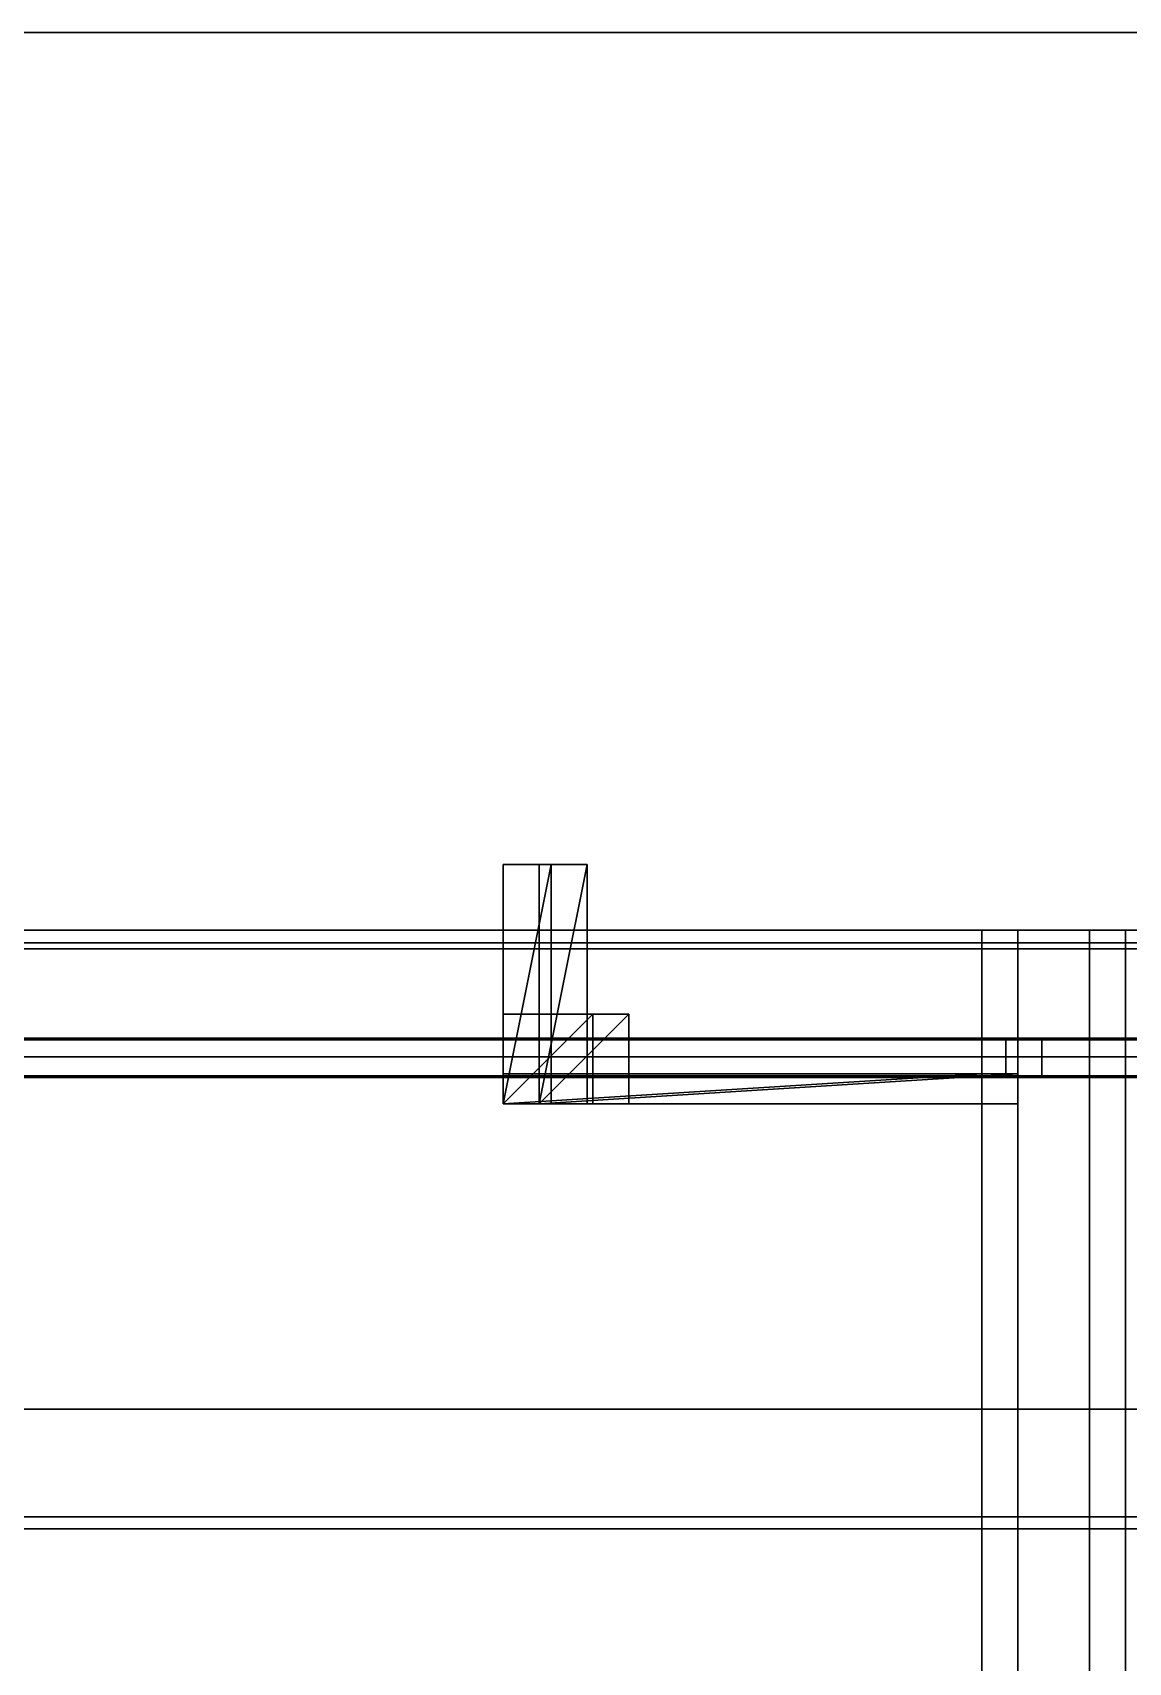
# Model space of a CAD drawing. Extents: x 0 to 5228, y -2725 to 0.
# Drawn here: x 2861.8 to 3045, y -272.3 to 0 of the extents above; entities that cross this region are included whole.
import ezdxf

# ---------------------------------------------------------------- set-up
doc = ezdxf.new("R2010")
doc.units = 0
for name, color, linetype in [('LAYER0', 7, 'CONTINUOUS'), ('LAYER1', 7, 'CONTINUOUS'), ('LAYER195', 45, 'CONTINUOUS'), ('LAYER260', 7, 'CONTINUOUS'), ('LAYER261', 2, 'CONTINUOUS'), ('LAYER262', 7, 'CONTINUOUS'), ('LAYER263', 253, 'CONTINUOUS'), ('LAYER264', 253, 'CONTINUOUS'), ('LAYER265', 253, 'CONTINUOUS'), ('LAYER266', 253, 'CONTINUOUS'), ('LAYER267', 253, 'CONTINUOUS'), ('LAYER268', 253, 'CONTINUOUS'), ('LAYER269', 7, 'CONTINUOUS'), ('LAYER270', 7, 'CONTINUOUS'), ('LAYER271', 7, 'CONTINUOUS'), ('LAYER273', 7, 'CONTINUOUS'), ('LAYER306', 7, 'CONTINUOUS'), ('LAYER358', 7, 'CONTINUOUS'), ('LAYER359', 2, 'CONTINUOUS'), ('LAYER360', 7, 'CONTINUOUS'), ('LAYER361', 253, 'CONTINUOUS'), ('LAYER362', 253, 'CONTINUOUS'), ('LAYER363', 253, 'CONTINUOUS'), ('LAYER364', 253, 'CONTINUOUS'), ('LAYER365', 253, 'CONTINUOUS'), ('LAYER366', 253, 'CONTINUOUS'), ('LAYER367', 7, 'CONTINUOUS'), ('LAYER368', 7, 'CONTINUOUS'), ('LAYER369', 7, 'CONTINUOUS'), ('LAYER371', 7, 'CONTINUOUS'), ('LAYER392', 7, 'CONTINUOUS'), ('LAYER393', 7, 'CONTINUOUS'), ('LAYER555', 7, 'CONTINUOUS'), ('LAYER574', 7, 'CONTINUOUS'), ('LAYER587', 7, 'CONTINUOUS'), ('LAYER594', 7, 'CONTINUOUS'), ('LAYER611', 7, 'CONTINUOUS'), ('LAYER612', 7, 'CONTINUOUS'), ('LAYER640', 7, 'CONTINUOUS'), ('LAYER641', 7, 'CONTINUOUS'), ('LAYER752', 7, 'CONTINUOUS')]:
    doc.layers.add(name, color=color, linetype=linetype)

msp = doc.modelspace()

# ---------------------------------------------------------------- linework, layer by layer
at = {"layer": 'LAYER0', "invisible_edges": 1}
for points in [[(5227.5, 0), (0, -2725.14), (0, 0), (5227.5, 0)], [(0, 0, 5), (5227.5, 0), (0, 0), (0, 0, 5)], [(5227.5, 0), (0, 0, 5), (5227.5, 0, 5), (5227.5, 0)], [(5227.5, -2725.14, 5), (0, 0, 5), (0, -2725.14, 5), (5227.5, -2725.14, 5)], [(0, 0, 5), (5227.5, -2725.14, 5), (5227.5, 0, 5), (0, 0, 5)], [(0, -2725.14), (5227.5, 0), (5227.5, -2725.14), (0, -2725.14)]]:
    msp.add_3dface(points, dxfattribs=at)
at = {"layer": 'LAYER1'}
for points, invisible_edges in [([(5077.5, 0, 5), (977.5, -150, 5), (977.5, 0, 5), (5077.5, 0, 5)], 1), ([(977.5, -150, 5), (5077.5, 0, 5), (4927.5, -150, 5), (977.5, -150, 5)], 3), ([(977.5, 0, 2523), (5077.5, 0, 5), (977.5, 0, 5), (977.5, 0, 2523)], 1), ([(5077.5, 0, 5), (977.5, 0, 2523), (5077.5, 0, 2523), (5077.5, 0, 5)], 1), ([(4927.5, -150, 2523), (977.5, -150, 5), (4927.5, -150, 5), (4927.5, -150, 2523)], 1), ([(977.5, -150, 5), (4927.5, -150, 2523), (977.5, -150, 2523), (977.5, -150, 5)], 1)]:
    msp.add_3dface(points, dxfattribs=dict(at, invisible_edges=invisible_edges))
at = {"layer": 'LAYER195', "invisible_edges": 1}
for points in [[(2372.5, -150, 1575), (4391.5, -500, 1575), (4391.5, -150, 1575), (2372.5, -150, 1575)], [(4391.5, -500, 1575), (2372.5, -150, 1575), (2372.5, -500, 1575), (4391.5, -500, 1575)], [(4391.5, -150, 1557), (2372.5, -150, 1575), (4391.5, -150, 1575), (4391.5, -150, 1557)], [(2372.5, -150, 1575), (4391.5, -150, 1557), (2372.5, -150, 1557), (2372.5, -150, 1575)], [(2372.5, -500, 1557), (4391.5, -150, 1557), (4391.5, -500, 1557), (2372.5, -500, 1557)], [(4391.5, -150, 1557), (2372.5, -500, 1557), (2372.5, -150, 1557), (4391.5, -150, 1557)]]:
    msp.add_3dface(points, dxfattribs=at)
at = {"layer": 'LAYER260', "invisible_edges": 1}
for points in [[(3026.5, -150, 1938), (2390.5, -150, 1818), (2390.5, -150, 1938), (3026.5, -150, 1938)], [(2390.5, -150, 1818), (3026.5, -150, 1938), (3026.5, -150, 1818), (2390.5, -150, 1818)], [(3026.5, -168, 1818), (2390.5, -150, 1818), (3026.5, -150, 1818), (3026.5, -168, 1818)], [(2390.5, -150, 1818), (3026.5, -168, 1818), (2390.5, -168, 1818), (2390.5, -150, 1818)], [(2390.5, -168, 1938), (3026.5, -150, 1938), (2390.5, -150, 1938), (2390.5, -168, 1938)], [(3026.5, -150, 1938), (2390.5, -168, 1938), (3026.5, -168, 1938), (3026.5, -150, 1938)], [(3026.5, -150, 1938), (3026.5, -168, 1818), (3026.5, -150, 1818), (3026.5, -150, 1938)], [(3026.5, -168, 1818), (3026.5, -150, 1938), (3026.5, -168, 1938), (3026.5, -168, 1818)], [(3026.5, -168, 1818), (2390.5, -168, 1938), (2390.5, -168, 1818), (3026.5, -168, 1818)], [(2390.5, -168, 1938), (3026.5, -168, 1818), (3026.5, -168, 1938), (2390.5, -168, 1938)]]:
    msp.add_3dface(points, dxfattribs=at)
at = {"layer": 'LAYER261'}
for points in [[(3026.5, -179, 1915), (3026.5, -174, 1915), (2946.5, -179, 1915), (3026.5, -179, 1915)], [(2946.5, -179, 1915), (3026.5, -174, 1915), (2946.5, -174, 1915), (2946.5, -179, 1915)], [(2946.5, -179, 1915), (2946.5, -174, 1915), (2946.5, -179, 1892), (2946.5, -179, 1915)], [(2946.5, -179, 1892), (2946.5, -174, 1915), (2946.5, -174, 1892), (2946.5, -179, 1892)], [(3026.5, -179, 1892), (2946.5, -179, 1892), (3026.5, -174, 1892), (3026.5, -179, 1892)], [(3026.5, -174, 1892), (2946.5, -179, 1892), (2946.5, -174, 1892), (3026.5, -174, 1892)], [(3026.5, -174, 1892), (2946.5, -174, 1892), (3026.5, -174, 1915), (3026.5, -174, 1892)], [(3026.5, -174, 1915), (2946.5, -174, 1892), (2946.5, -174, 1915), (3026.5, -174, 1915)], [(3026.5, -179, 1892), (3026.5, -174, 1892), (3026.5, -179, 1915), (3026.5, -179, 1892)], [(3026.5, -179, 1915), (3026.5, -174, 1892), (3026.5, -174, 1915), (3026.5, -179, 1915)], [(3026.5, -179, 1915), (2946.5, -179, 1915), (3026.5, -179, 1892), (3026.5, -179, 1915)], [(3026.5, -179, 1892), (2946.5, -179, 1915), (2946.5, -179, 1892), (3026.5, -179, 1892)]]:
    msp.add_3dface(points, dxfattribs=at)
at = {"layer": 'LAYER262', "invisible_edges": 1}
for points in [[(2946.5, -174, 1915), (3026.5, -179, 1915), (3026.5, -174, 1915), (2946.5, -174, 1915)], [(3026.5, -179, 1915), (2946.5, -174, 1915), (2946.5, -179, 1915), (3026.5, -179, 1915)], [(2946.5, -179, 1892), (3026.5, -174, 1892), (3026.5, -179, 1892), (2946.5, -179, 1892)], [(3026.5, -174, 1892), (2946.5, -179, 1892), (2946.5, -174, 1892), (3026.5, -174, 1892)], [(2946.5, -174, 1915), (2946.5, -179, 1892), (2946.5, -179, 1915), (2946.5, -174, 1915)], [(2946.5, -179, 1892), (2946.5, -174, 1915), (2946.5, -174, 1892), (2946.5, -179, 1892)], [(3026.5, -174, 1892), (2946.5, -174, 1915), (3026.5, -174, 1915), (3026.5, -174, 1892)], [(2946.5, -174, 1915), (3026.5, -174, 1892), (2946.5, -174, 1892), (2946.5, -174, 1915)], [(3026.5, -174, 1892), (3026.5, -179, 1915), (3026.5, -179, 1892), (3026.5, -174, 1892)], [(3026.5, -179, 1915), (3026.5, -174, 1892), (3026.5, -174, 1915), (3026.5, -179, 1915)], [(2946.5, -179, 1892), (3026.5, -179, 1915), (2946.5, -179, 1915), (2946.5, -179, 1892)], [(3026.5, -179, 1915), (2946.5, -179, 1892), (3026.5, -179, 1892), (3026.5, -179, 1915)]]:
    msp.add_3dface(points, dxfattribs=at)
at = {"layer": 'LAYER263'}
for points in [[(2961.5, -179, 1915), (2961.5, -164, 1915), (2946.5, -179, 1915), (2961.5, -179, 1915)], [(2946.5, -179, 1915), (2961.5, -164, 1915), (2946.5, -164, 1915), (2946.5, -179, 1915)], [(2946.5, -179, 1915), (2946.5, -164, 1915), (2946.5, -179, 1900), (2946.5, -179, 1915)], [(2946.5, -179, 1900), (2946.5, -164, 1915), (2946.5, -164, 1900), (2946.5, -179, 1900)], [(2961.5, -179, 1900), (2946.5, -179, 1900), (2961.5, -164, 1900), (2961.5, -179, 1900)], [(2961.5, -164, 1900), (2946.5, -179, 1900), (2946.5, -164, 1900), (2961.5, -164, 1900)], [(2961.5, -164, 1900), (2946.5, -164, 1900), (2961.5, -164, 1915), (2961.5, -164, 1900)], [(2961.5, -164, 1915), (2946.5, -164, 1900), (2946.5, -164, 1915), (2961.5, -164, 1915)], [(2961.5, -179, 1900), (2961.5, -164, 1900), (2961.5, -179, 1915), (2961.5, -179, 1900)], [(2961.5, -179, 1915), (2961.5, -164, 1900), (2961.5, -164, 1915), (2961.5, -179, 1915)], [(2961.5, -179, 1915), (2946.5, -179, 1915), (2961.5, -179, 1900), (2961.5, -179, 1915)], [(2961.5, -179, 1900), (2946.5, -179, 1915), (2946.5, -179, 1900), (2961.5, -179, 1900)]]:
    msp.add_3dface(points, dxfattribs=at)
at = {"layer": 'LAYER264'}
for points in [[(2961.5, -179, 1915), (2961.5, -164, 1915), (2946.5, -179, 1915), (2961.5, -179, 1915)], [(2946.5, -179, 1915), (2961.5, -164, 1915), (2946.5, -164, 1915), (2946.5, -179, 1915)], [(2946.5, -179, 1915), (2946.5, -164, 1915), (2946.5, -179, 1900), (2946.5, -179, 1915)], [(2946.5, -179, 1900), (2946.5, -164, 1915), (2946.5, -164, 1900), (2946.5, -179, 1900)], [(2961.5, -179, 1900), (2946.5, -179, 1900), (2961.5, -164, 1900), (2961.5, -179, 1900)], [(2961.5, -164, 1900), (2946.5, -179, 1900), (2946.5, -164, 1900), (2961.5, -164, 1900)], [(2961.5, -164, 1900), (2946.5, -164, 1900), (2961.5, -164, 1915), (2961.5, -164, 1900)], [(2961.5, -164, 1915), (2946.5, -164, 1900), (2946.5, -164, 1915), (2961.5, -164, 1915)], [(2961.5, -179, 1900), (2961.5, -164, 1900), (2961.5, -179, 1915), (2961.5, -179, 1900)], [(2961.5, -179, 1915), (2961.5, -164, 1900), (2961.5, -164, 1915), (2961.5, -179, 1915)], [(2961.5, -179, 1915), (2946.5, -179, 1915), (2961.5, -179, 1900), (2961.5, -179, 1915)], [(2961.5, -179, 1900), (2946.5, -179, 1915), (2946.5, -179, 1900), (2961.5, -179, 1900)]]:
    msp.add_3dface(points, dxfattribs=at)
at = {"layer": 'LAYER265'}
for points in [[(2961.5, -179, 1915), (2961.5, -164, 1915), (2946.5, -179, 1915), (2961.5, -179, 1915)], [(2946.5, -179, 1915), (2961.5, -164, 1915), (2946.5, -164, 1915), (2946.5, -179, 1915)], [(2946.5, -179, 1915), (2946.5, -164, 1915), (2946.5, -179, 1900), (2946.5, -179, 1915)], [(2946.5, -179, 1900), (2946.5, -164, 1915), (2946.5, -164, 1900), (2946.5, -179, 1900)], [(2961.5, -179, 1900), (2946.5, -179, 1900), (2961.5, -164, 1900), (2961.5, -179, 1900)], [(2961.5, -164, 1900), (2946.5, -179, 1900), (2946.5, -164, 1900), (2961.5, -164, 1900)], [(2961.5, -164, 1900), (2946.5, -164, 1900), (2961.5, -164, 1915), (2961.5, -164, 1900)], [(2961.5, -164, 1915), (2946.5, -164, 1900), (2946.5, -164, 1915), (2961.5, -164, 1915)], [(2961.5, -179, 1900), (2961.5, -164, 1900), (2961.5, -179, 1915), (2961.5, -179, 1900)], [(2961.5, -179, 1915), (2961.5, -164, 1900), (2961.5, -164, 1915), (2961.5, -179, 1915)], [(2961.5, -179, 1915), (2946.5, -179, 1915), (2961.5, -179, 1900), (2961.5, -179, 1915)], [(2961.5, -179, 1900), (2946.5, -179, 1915), (2946.5, -179, 1900), (2961.5, -179, 1900)]]:
    msp.add_3dface(points, dxfattribs=at)
at = {"layer": 'LAYER266'}
for points in [[(2961.5, -179, 1915), (2961.5, -164, 1915), (2946.5, -179, 1915), (2961.5, -179, 1915)], [(2946.5, -179, 1915), (2961.5, -164, 1915), (2946.5, -164, 1915), (2946.5, -179, 1915)], [(2946.5, -179, 1915), (2946.5, -164, 1915), (2946.5, -179, 1900), (2946.5, -179, 1915)], [(2946.5, -179, 1900), (2946.5, -164, 1915), (2946.5, -164, 1900), (2946.5, -179, 1900)], [(2961.5, -179, 1900), (2946.5, -179, 1900), (2961.5, -164, 1900), (2961.5, -179, 1900)], [(2961.5, -164, 1900), (2946.5, -179, 1900), (2946.5, -164, 1900), (2961.5, -164, 1900)], [(2961.5, -164, 1900), (2946.5, -164, 1900), (2961.5, -164, 1915), (2961.5, -164, 1900)], [(2961.5, -164, 1915), (2946.5, -164, 1900), (2946.5, -164, 1915), (2961.5, -164, 1915)], [(2961.5, -179, 1900), (2961.5, -164, 1900), (2961.5, -179, 1915), (2961.5, -179, 1900)], [(2961.5, -179, 1915), (2961.5, -164, 1900), (2961.5, -164, 1915), (2961.5, -179, 1915)], [(2961.5, -179, 1915), (2946.5, -179, 1915), (2961.5, -179, 1900), (2961.5, -179, 1915)], [(2961.5, -179, 1900), (2946.5, -179, 1915), (2946.5, -179, 1900), (2961.5, -179, 1900)]]:
    msp.add_3dface(points, dxfattribs=at)
at = {"layer": 'LAYER267'}
for points in [[(2954.5, -179, 1915), (2954.5, -139, 1915), (2946.5, -179, 1915), (2954.5, -179, 1915)], [(2946.5, -179, 1915), (2954.5, -139, 1915), (2946.5, -139, 1915), (2946.5, -179, 1915)], [(2946.5, -179, 1915), (2946.5, -139, 1915), (2946.5, -179, 1907), (2946.5, -179, 1915)], [(2946.5, -179, 1907), (2946.5, -139, 1915), (2946.5, -139, 1907), (2946.5, -179, 1907)], [(2954.5, -179, 1907), (2946.5, -179, 1907), (2954.5, -139, 1907), (2954.5, -179, 1907)], [(2954.5, -139, 1907), (2946.5, -179, 1907), (2946.5, -139, 1907), (2954.5, -139, 1907)], [(2954.5, -139, 1907), (2946.5, -139, 1907), (2954.5, -139, 1915), (2954.5, -139, 1907)], [(2954.5, -139, 1915), (2946.5, -139, 1907), (2946.5, -139, 1915), (2954.5, -139, 1915)], [(2954.5, -179, 1907), (2954.5, -139, 1907), (2954.5, -179, 1915), (2954.5, -179, 1907)], [(2954.5, -179, 1915), (2954.5, -139, 1907), (2954.5, -139, 1915), (2954.5, -179, 1915)], [(2954.5, -179, 1915), (2946.5, -179, 1915), (2954.5, -179, 1907), (2954.5, -179, 1915)], [(2954.5, -179, 1907), (2946.5, -179, 1915), (2946.5, -179, 1907), (2954.5, -179, 1907)]]:
    msp.add_3dface(points, dxfattribs=at)
at = {"layer": 'LAYER268'}
for points in [[(3026.5, -179, 1915), (3026.5, -174, 1915), (2946.5, -179, 1915), (3026.5, -179, 1915)], [(2946.5, -179, 1915), (3026.5, -174, 1915), (2946.5, -174, 1915), (2946.5, -179, 1915)], [(2946.5, -179, 1915), (2946.5, -174, 1915), (2946.5, -179, 1899), (2946.5, -179, 1915)], [(2946.5, -179, 1899), (2946.5, -174, 1915), (2946.5, -174, 1899), (2946.5, -179, 1899)], [(3026.5, -179, 1899), (2946.5, -179, 1899), (3026.5, -174, 1899), (3026.5, -179, 1899)], [(3026.5, -174, 1899), (2946.5, -179, 1899), (2946.5, -174, 1899), (3026.5, -174, 1899)], [(3026.5, -174, 1899), (2946.5, -174, 1899), (3026.5, -174, 1915), (3026.5, -174, 1899)], [(3026.5, -174, 1915), (2946.5, -174, 1899), (2946.5, -174, 1915), (3026.5, -174, 1915)], [(3026.5, -179, 1899), (3026.5, -174, 1899), (3026.5, -179, 1915), (3026.5, -179, 1899)], [(3026.5, -179, 1915), (3026.5, -174, 1899), (3026.5, -174, 1915), (3026.5, -179, 1915)], [(3026.5, -179, 1915), (2946.5, -179, 1915), (3026.5, -179, 1899), (3026.5, -179, 1915)], [(3026.5, -179, 1899), (2946.5, -179, 1915), (2946.5, -179, 1899), (3026.5, -179, 1899)]]:
    msp.add_3dface(points, dxfattribs=at)
at = {"layer": 'LAYER269', "invisible_edges": 1}
for points in [[(2390.5, -150, 1956), (3026.5, -500, 1956), (3026.5, -150, 1956), (2390.5, -150, 1956)], [(3026.5, -500, 1956), (2390.5, -150, 1956), (2390.5, -500, 1956), (3026.5, -500, 1956)], [(3026.5, -150, 1938), (2390.5, -150, 1956), (3026.5, -150, 1956), (3026.5, -150, 1938)], [(2390.5, -150, 1956), (3026.5, -150, 1938), (2390.5, -150, 1938), (2390.5, -150, 1956)], [(2390.5, -500, 1938), (3026.5, -150, 1938), (3026.5, -500, 1938), (2390.5, -500, 1938)], [(3026.5, -150, 1938), (2390.5, -500, 1938), (2390.5, -150, 1938), (3026.5, -150, 1938)], [(3026.5, -150, 1938), (3026.5, -500, 1956), (3026.5, -500, 1938), (3026.5, -150, 1938)], [(3026.5, -500, 1956), (3026.5, -150, 1938), (3026.5, -150, 1956), (3026.5, -500, 1956)]]:
    msp.add_3dface(points, dxfattribs=at)
at = {"layer": 'LAYER270', "invisible_edges": 1}
for points in [[(3026.5, -150, 1576), (2390.5, -500, 1576), (2390.5, -150, 1576), (3026.5, -150, 1576)], [(2390.5, -500, 1576), (3026.5, -150, 1576), (3026.5, -500, 1576), (2390.5, -500, 1576)], [(2390.5, -150, 1594), (3026.5, -150, 1576), (2390.5, -150, 1576), (2390.5, -150, 1594)], [(3026.5, -150, 1576), (2390.5, -150, 1594), (3026.5, -150, 1594), (3026.5, -150, 1576)], [(3026.5, -500, 1594), (2390.5, -150, 1594), (2390.5, -500, 1594), (3026.5, -500, 1594)], [(2390.5, -150, 1594), (3026.5, -500, 1594), (3026.5, -150, 1594), (2390.5, -150, 1594)], [(3026.5, -150, 1576), (3026.5, -500, 1594), (3026.5, -500, 1576), (3026.5, -150, 1576)], [(3026.5, -500, 1594), (3026.5, -150, 1576), (3026.5, -150, 1594), (3026.5, -500, 1594)]]:
    msp.add_3dface(points, dxfattribs=at)
at = {"layer": 'LAYER271', "invisible_edges": 1}
for points in [[(2386.5, -168.2998, 1590), (3030.5, -168.2998, 1942), (3030.5, -168.2998, 1590), (2386.5, -168.2998, 1590)], [(3030.5, -168.2998, 1942), (2386.5, -168.2998, 1590), (2386.5, -168.2998, 1942), (3030.5, -168.2998, 1942)], [(2386.5, -174.2998, 1942), (3030.5, -168.2998, 1942), (2386.5, -168.2998, 1942), (2386.5, -174.2998, 1942)], [(3030.5, -168.2998, 1942), (2386.5, -174.2998, 1942), (3030.5, -174.2998, 1942), (3030.5, -168.2998, 1942)], [(3030.5, -174.2998, 1590), (2386.5, -168.2998, 1590), (3030.5, -168.2998, 1590), (3030.5, -174.2998, 1590)], [(2386.5, -168.2998, 1590), (3030.5, -174.2998, 1590), (2386.5, -174.2998, 1590), (2386.5, -168.2998, 1590)], [(3030.5, -174.2998, 1590), (3030.5, -168.2998, 1942), (3030.5, -174.2998, 1942), (3030.5, -174.2998, 1590)], [(3030.5, -168.2998, 1942), (3030.5, -174.2998, 1590), (3030.5, -168.2998, 1590), (3030.5, -168.2998, 1942)], [(2386.5, -174.2998, 1942), (3030.5, -174.2998, 1590), (3030.5, -174.2998, 1942), (2386.5, -174.2998, 1942)], [(3030.5, -174.2998, 1590), (2386.5, -174.2998, 1942), (2386.5, -174.2998, 1590), (3030.5, -174.2998, 1590)]]:
    msp.add_3dface(points, dxfattribs=at)
at = {"layer": 'LAYER273', "invisible_edges": 1}
for points in [[(3026.5, -150, 1575), (3026.5, -500, 1957), (3026.5, -150, 1957), (3026.5, -150, 1575)], [(3026.5, -500, 1957), (3026.5, -150, 1575), (3026.5, -500, 1575), (3026.5, -500, 1957)], [(3026.5, -150, 1575), (3044.5, -500, 1575), (3026.5, -500, 1575), (3026.5, -150, 1575)], [(3044.5, -500, 1575), (3026.5, -150, 1575), (3044.5, -150, 1575), (3044.5, -500, 1575)], [(3044.5, -150, 1957), (3026.5, -500, 1957), (3044.5, -500, 1957), (3044.5, -150, 1957)], [(3026.5, -500, 1957), (3044.5, -150, 1957), (3026.5, -150, 1957), (3026.5, -500, 1957)], [(3044.5, -150, 1957), (3026.5, -150, 1575), (3026.5, -150, 1957), (3044.5, -150, 1957)], [(3026.5, -150, 1575), (3044.5, -150, 1957), (3044.5, -150, 1575), (3026.5, -150, 1575)], [(3044.5, -500, 1575), (3044.5, -150, 1957), (3044.5, -500, 1957), (3044.5, -500, 1575)], [(3044.5, -150, 1957), (3044.5, -500, 1575), (3044.5, -150, 1575), (3044.5, -150, 1957)]]:
    msp.add_3dface(points, dxfattribs=at)
at = {"layer": 'LAYER306', "invisible_edges": 1}
for points in [[(3038.5, -150, 1993), (3056.5, -730, 1993), (3038.5, -730, 1993), (3038.5, -150, 1993)], [(3056.5, -730, 1993), (3038.5, -150, 1993), (3056.5, -150, 1993), (3056.5, -730, 1993)], [(3056.5, -150, 2475), (3038.5, -730, 2475), (3056.5, -730, 2475), (3056.5, -150, 2475)], [(3038.5, -730, 2475), (3056.5, -150, 2475), (3038.5, -150, 2475), (3038.5, -730, 2475)], [(3038.5, -150, 1993), (3056.5, -150, 2475), (3056.5, -150, 1993), (3038.5, -150, 1993)], [(3056.5, -150, 2475), (3038.5, -150, 1993), (3038.5, -150, 2475), (3056.5, -150, 2475)], [(3038.5, -730, 2475), (3038.5, -150, 1993), (3038.5, -730, 1993), (3038.5, -730, 2475)], [(3038.5, -150, 1993), (3038.5, -730, 2475), (3038.5, -150, 2475), (3038.5, -150, 1993)]]:
    msp.add_3dface(points, dxfattribs=at)
at = {"layer": 'LAYER358', "invisible_edges": 1}
for points in [[(3020.5, -150, 2456), (2372.5, -150, 2336), (2372.5, -150, 2456), (3020.5, -150, 2456)], [(2372.5, -150, 2336), (3020.5, -150, 2456), (3020.5, -150, 2336), (2372.5, -150, 2336)], [(3020.5, -168, 2336), (2372.5, -150, 2336), (3020.5, -150, 2336), (3020.5, -168, 2336)], [(2372.5, -150, 2336), (3020.5, -168, 2336), (2372.5, -168, 2336), (2372.5, -150, 2336)], [(2372.5, -168, 2456), (3020.5, -150, 2456), (2372.5, -150, 2456), (2372.5, -168, 2456)], [(3020.5, -150, 2456), (2372.5, -168, 2456), (3020.5, -168, 2456), (3020.5, -150, 2456)], [(3020.5, -150, 2456), (3020.5, -168, 2336), (3020.5, -150, 2336), (3020.5, -150, 2456)], [(3020.5, -168, 2336), (3020.5, -150, 2456), (3020.5, -168, 2456), (3020.5, -168, 2336)], [(3020.5, -168, 2336), (2372.5, -168, 2456), (2372.5, -168, 2336), (3020.5, -168, 2336)], [(2372.5, -168, 2456), (3020.5, -168, 2336), (3020.5, -168, 2456), (2372.5, -168, 2456)]]:
    msp.add_3dface(points, dxfattribs=at)
at = {"layer": 'LAYER359'}
for points in [[(3020.5, -179, 2433), (3020.5, -174, 2433), (2940.5, -179, 2433), (3020.5, -179, 2433)], [(2940.5, -179, 2433), (3020.5, -174, 2433), (2940.5, -174, 2433), (2940.5, -179, 2433)], [(2940.5, -179, 2433), (2940.5, -174, 2433), (2940.5, -179, 2410), (2940.5, -179, 2433)], [(2940.5, -179, 2410), (2940.5, -174, 2433), (2940.5, -174, 2410), (2940.5, -179, 2410)], [(3020.5, -179, 2410), (2940.5, -179, 2410), (3020.5, -174, 2410), (3020.5, -179, 2410)], [(3020.5, -174, 2410), (2940.5, -179, 2410), (2940.5, -174, 2410), (3020.5, -174, 2410)], [(3020.5, -174, 2410), (2940.5, -174, 2410), (3020.5, -174, 2433), (3020.5, -174, 2410)], [(3020.5, -174, 2433), (2940.5, -174, 2410), (2940.5, -174, 2433), (3020.5, -174, 2433)], [(3020.5, -179, 2410), (3020.5, -174, 2410), (3020.5, -179, 2433), (3020.5, -179, 2410)], [(3020.5, -179, 2433), (3020.5, -174, 2410), (3020.5, -174, 2433), (3020.5, -179, 2433)], [(3020.5, -179, 2433), (2940.5, -179, 2433), (3020.5, -179, 2410), (3020.5, -179, 2433)], [(3020.5, -179, 2410), (2940.5, -179, 2433), (2940.5, -179, 2410), (3020.5, -179, 2410)]]:
    msp.add_3dface(points, dxfattribs=at)
at = {"layer": 'LAYER360', "invisible_edges": 1}
for points in [[(2940.5, -174, 2433), (3020.5, -179, 2433), (3020.5, -174, 2433), (2940.5, -174, 2433)], [(3020.5, -179, 2433), (2940.5, -174, 2433), (2940.5, -179, 2433), (3020.5, -179, 2433)], [(2940.5, -179, 2410), (3020.5, -174, 2410), (3020.5, -179, 2410), (2940.5, -179, 2410)], [(3020.5, -174, 2410), (2940.5, -179, 2410), (2940.5, -174, 2410), (3020.5, -174, 2410)], [(2940.5, -174, 2433), (2940.5, -179, 2410), (2940.5, -179, 2433), (2940.5, -174, 2433)], [(2940.5, -179, 2410), (2940.5, -174, 2433), (2940.5, -174, 2410), (2940.5, -179, 2410)], [(3020.5, -174, 2410), (2940.5, -174, 2433), (3020.5, -174, 2433), (3020.5, -174, 2410)], [(2940.5, -174, 2433), (3020.5, -174, 2410), (2940.5, -174, 2410), (2940.5, -174, 2433)], [(3020.5, -174, 2410), (3020.5, -179, 2433), (3020.5, -179, 2410), (3020.5, -174, 2410)], [(3020.5, -179, 2433), (3020.5, -174, 2410), (3020.5, -174, 2433), (3020.5, -179, 2433)], [(2940.5, -179, 2410), (3020.5, -179, 2433), (2940.5, -179, 2433), (2940.5, -179, 2410)], [(3020.5, -179, 2433), (2940.5, -179, 2410), (3020.5, -179, 2410), (3020.5, -179, 2433)]]:
    msp.add_3dface(points, dxfattribs=at)
at = {"layer": 'LAYER361'}
for points in [[(2955.5, -179, 2433), (2955.5, -164, 2433), (2940.5, -179, 2433), (2955.5, -179, 2433)], [(2940.5, -179, 2433), (2955.5, -164, 2433), (2940.5, -164, 2433), (2940.5, -179, 2433)], [(2940.5, -179, 2433), (2940.5, -164, 2433), (2940.5, -179, 2418), (2940.5, -179, 2433)], [(2940.5, -179, 2418), (2940.5, -164, 2433), (2940.5, -164, 2418), (2940.5, -179, 2418)], [(2955.5, -179, 2418), (2940.5, -179, 2418), (2955.5, -164, 2418), (2955.5, -179, 2418)], [(2955.5, -164, 2418), (2940.5, -179, 2418), (2940.5, -164, 2418), (2955.5, -164, 2418)], [(2955.5, -164, 2418), (2940.5, -164, 2418), (2955.5, -164, 2433), (2955.5, -164, 2418)], [(2955.5, -164, 2433), (2940.5, -164, 2418), (2940.5, -164, 2433), (2955.5, -164, 2433)], [(2955.5, -179, 2418), (2955.5, -164, 2418), (2955.5, -179, 2433), (2955.5, -179, 2418)], [(2955.5, -179, 2433), (2955.5, -164, 2418), (2955.5, -164, 2433), (2955.5, -179, 2433)], [(2955.5, -179, 2433), (2940.5, -179, 2433), (2955.5, -179, 2418), (2955.5, -179, 2433)], [(2955.5, -179, 2418), (2940.5, -179, 2433), (2940.5, -179, 2418), (2955.5, -179, 2418)]]:
    msp.add_3dface(points, dxfattribs=at)
at = {"layer": 'LAYER362'}
for points in [[(2955.5, -179, 2433), (2955.5, -164, 2433), (2940.5, -179, 2433), (2955.5, -179, 2433)], [(2940.5, -179, 2433), (2955.5, -164, 2433), (2940.5, -164, 2433), (2940.5, -179, 2433)], [(2940.5, -179, 2433), (2940.5, -164, 2433), (2940.5, -179, 2418), (2940.5, -179, 2433)], [(2940.5, -179, 2418), (2940.5, -164, 2433), (2940.5, -164, 2418), (2940.5, -179, 2418)], [(2955.5, -179, 2418), (2940.5, -179, 2418), (2955.5, -164, 2418), (2955.5, -179, 2418)], [(2955.5, -164, 2418), (2940.5, -179, 2418), (2940.5, -164, 2418), (2955.5, -164, 2418)], [(2955.5, -164, 2418), (2940.5, -164, 2418), (2955.5, -164, 2433), (2955.5, -164, 2418)], [(2955.5, -164, 2433), (2940.5, -164, 2418), (2940.5, -164, 2433), (2955.5, -164, 2433)], [(2955.5, -179, 2418), (2955.5, -164, 2418), (2955.5, -179, 2433), (2955.5, -179, 2418)], [(2955.5, -179, 2433), (2955.5, -164, 2418), (2955.5, -164, 2433), (2955.5, -179, 2433)], [(2955.5, -179, 2433), (2940.5, -179, 2433), (2955.5, -179, 2418), (2955.5, -179, 2433)], [(2955.5, -179, 2418), (2940.5, -179, 2433), (2940.5, -179, 2418), (2955.5, -179, 2418)]]:
    msp.add_3dface(points, dxfattribs=at)
at = {"layer": 'LAYER363'}
for points in [[(2955.5, -179, 2433), (2955.5, -164, 2433), (2940.5, -179, 2433), (2955.5, -179, 2433)], [(2940.5, -179, 2433), (2955.5, -164, 2433), (2940.5, -164, 2433), (2940.5, -179, 2433)], [(2940.5, -179, 2433), (2940.5, -164, 2433), (2940.5, -179, 2418), (2940.5, -179, 2433)], [(2940.5, -179, 2418), (2940.5, -164, 2433), (2940.5, -164, 2418), (2940.5, -179, 2418)], [(2955.5, -179, 2418), (2940.5, -179, 2418), (2955.5, -164, 2418), (2955.5, -179, 2418)], [(2955.5, -164, 2418), (2940.5, -179, 2418), (2940.5, -164, 2418), (2955.5, -164, 2418)], [(2955.5, -164, 2418), (2940.5, -164, 2418), (2955.5, -164, 2433), (2955.5, -164, 2418)], [(2955.5, -164, 2433), (2940.5, -164, 2418), (2940.5, -164, 2433), (2955.5, -164, 2433)], [(2955.5, -179, 2418), (2955.5, -164, 2418), (2955.5, -179, 2433), (2955.5, -179, 2418)], [(2955.5, -179, 2433), (2955.5, -164, 2418), (2955.5, -164, 2433), (2955.5, -179, 2433)], [(2955.5, -179, 2433), (2940.5, -179, 2433), (2955.5, -179, 2418), (2955.5, -179, 2433)], [(2955.5, -179, 2418), (2940.5, -179, 2433), (2940.5, -179, 2418), (2955.5, -179, 2418)]]:
    msp.add_3dface(points, dxfattribs=at)
at = {"layer": 'LAYER364'}
for points in [[(2955.5, -179, 2433), (2955.5, -164, 2433), (2940.5, -179, 2433), (2955.5, -179, 2433)], [(2940.5, -179, 2433), (2955.5, -164, 2433), (2940.5, -164, 2433), (2940.5, -179, 2433)], [(2940.5, -179, 2433), (2940.5, -164, 2433), (2940.5, -179, 2418), (2940.5, -179, 2433)], [(2940.5, -179, 2418), (2940.5, -164, 2433), (2940.5, -164, 2418), (2940.5, -179, 2418)], [(2955.5, -179, 2418), (2940.5, -179, 2418), (2955.5, -164, 2418), (2955.5, -179, 2418)], [(2955.5, -164, 2418), (2940.5, -179, 2418), (2940.5, -164, 2418), (2955.5, -164, 2418)], [(2955.5, -164, 2418), (2940.5, -164, 2418), (2955.5, -164, 2433), (2955.5, -164, 2418)], [(2955.5, -164, 2433), (2940.5, -164, 2418), (2940.5, -164, 2433), (2955.5, -164, 2433)], [(2955.5, -179, 2418), (2955.5, -164, 2418), (2955.5, -179, 2433), (2955.5, -179, 2418)], [(2955.5, -179, 2433), (2955.5, -164, 2418), (2955.5, -164, 2433), (2955.5, -179, 2433)], [(2955.5, -179, 2433), (2940.5, -179, 2433), (2955.5, -179, 2418), (2955.5, -179, 2433)], [(2955.5, -179, 2418), (2940.5, -179, 2433), (2940.5, -179, 2418), (2955.5, -179, 2418)]]:
    msp.add_3dface(points, dxfattribs=at)
at = {"layer": 'LAYER365'}
for points in [[(2948.5, -179, 2433), (2948.5, -139, 2433), (2940.5, -179, 2433), (2948.5, -179, 2433)], [(2940.5, -179, 2433), (2948.5, -139, 2433), (2940.5, -139, 2433), (2940.5, -179, 2433)], [(2940.5, -179, 2433), (2940.5, -139, 2433), (2940.5, -179, 2425), (2940.5, -179, 2433)], [(2940.5, -179, 2425), (2940.5, -139, 2433), (2940.5, -139, 2425), (2940.5, -179, 2425)], [(2948.5, -179, 2425), (2940.5, -179, 2425), (2948.5, -139, 2425), (2948.5, -179, 2425)], [(2948.5, -139, 2425), (2940.5, -179, 2425), (2940.5, -139, 2425), (2948.5, -139, 2425)], [(2948.5, -139, 2425), (2940.5, -139, 2425), (2948.5, -139, 2433), (2948.5, -139, 2425)], [(2948.5, -139, 2433), (2940.5, -139, 2425), (2940.5, -139, 2433), (2948.5, -139, 2433)], [(2948.5, -179, 2425), (2948.5, -139, 2425), (2948.5, -179, 2433), (2948.5, -179, 2425)], [(2948.5, -179, 2433), (2948.5, -139, 2425), (2948.5, -139, 2433), (2948.5, -179, 2433)], [(2948.5, -179, 2433), (2940.5, -179, 2433), (2948.5, -179, 2425), (2948.5, -179, 2433)], [(2948.5, -179, 2425), (2940.5, -179, 2433), (2940.5, -179, 2425), (2948.5, -179, 2425)]]:
    msp.add_3dface(points, dxfattribs=at)
at = {"layer": 'LAYER366'}
for points in [[(3020.5, -179, 2433), (3020.5, -174, 2433), (2940.5, -179, 2433), (3020.5, -179, 2433)], [(2940.5, -179, 2433), (3020.5, -174, 2433), (2940.5, -174, 2433), (2940.5, -179, 2433)], [(2940.5, -179, 2433), (2940.5, -174, 2433), (2940.5, -179, 2417), (2940.5, -179, 2433)], [(2940.5, -179, 2417), (2940.5, -174, 2433), (2940.5, -174, 2417), (2940.5, -179, 2417)], [(3020.5, -179, 2417), (2940.5, -179, 2417), (3020.5, -174, 2417), (3020.5, -179, 2417)], [(3020.5, -174, 2417), (2940.5, -179, 2417), (2940.5, -174, 2417), (3020.5, -174, 2417)], [(3020.5, -174, 2417), (2940.5, -174, 2417), (3020.5, -174, 2433), (3020.5, -174, 2417)], [(3020.5, -174, 2433), (2940.5, -174, 2417), (2940.5, -174, 2433), (3020.5, -174, 2433)], [(3020.5, -179, 2417), (3020.5, -174, 2417), (3020.5, -179, 2433), (3020.5, -179, 2417)], [(3020.5, -179, 2433), (3020.5, -174, 2417), (3020.5, -174, 2433), (3020.5, -179, 2433)], [(3020.5, -179, 2433), (2940.5, -179, 2433), (3020.5, -179, 2417), (3020.5, -179, 2433)], [(3020.5, -179, 2417), (2940.5, -179, 2433), (2940.5, -179, 2417), (3020.5, -179, 2417)]]:
    msp.add_3dface(points, dxfattribs=at)
at = {"layer": 'LAYER367', "invisible_edges": 1}
for points in [[(2372.5, -150, 2474), (3020.5, -730, 2474), (3020.5, -150, 2474), (2372.5, -150, 2474)], [(3020.5, -730, 2474), (2372.5, -150, 2474), (2372.5, -730, 2474), (3020.5, -730, 2474)], [(3020.5, -150, 2456), (2372.5, -150, 2474), (3020.5, -150, 2474), (3020.5, -150, 2456)], [(2372.5, -150, 2474), (3020.5, -150, 2456), (2372.5, -150, 2456), (2372.5, -150, 2474)], [(2372.5, -730, 2456), (3020.5, -150, 2456), (3020.5, -730, 2456), (2372.5, -730, 2456)], [(3020.5, -150, 2456), (2372.5, -730, 2456), (2372.5, -150, 2456), (3020.5, -150, 2456)], [(3020.5, -150, 2456), (3020.5, -730, 2474), (3020.5, -730, 2456), (3020.5, -150, 2456)], [(3020.5, -730, 2474), (3020.5, -150, 2456), (3020.5, -150, 2474), (3020.5, -730, 2474)]]:
    msp.add_3dface(points, dxfattribs=at)
at = {"layer": 'LAYER368', "invisible_edges": 1}
for points in [[(3020.5, -150, 1994), (2372.5, -730, 1994), (2372.5, -150, 1994), (3020.5, -150, 1994)], [(2372.5, -730, 1994), (3020.5, -150, 1994), (3020.5, -730, 1994), (2372.5, -730, 1994)], [(2372.5, -150, 2012), (3020.5, -150, 1994), (2372.5, -150, 1994), (2372.5, -150, 2012)], [(3020.5, -150, 1994), (2372.5, -150, 2012), (3020.5, -150, 2012), (3020.5, -150, 1994)], [(3020.5, -730, 2012), (2372.5, -150, 2012), (2372.5, -730, 2012), (3020.5, -730, 2012)], [(2372.5, -150, 2012), (3020.5, -730, 2012), (3020.5, -150, 2012), (2372.5, -150, 2012)], [(3020.5, -150, 1994), (3020.5, -730, 2012), (3020.5, -730, 1994), (3020.5, -150, 1994)], [(3020.5, -730, 2012), (3020.5, -150, 1994), (3020.5, -150, 2012), (3020.5, -730, 2012)]]:
    msp.add_3dface(points, dxfattribs=at)
at = {"layer": 'LAYER369', "invisible_edges": 1}
for points in [[(2368.5, -168.2998, 2008), (3024.5, -168.2998, 2460), (3024.5, -168.2998, 2008), (2368.5, -168.2998, 2008)], [(3024.5, -168.2998, 2460), (2368.5, -168.2998, 2008), (2368.5, -168.2998, 2460), (3024.5, -168.2998, 2460)], [(2368.5, -174.2998, 2460), (3024.5, -168.2998, 2460), (2368.5, -168.2998, 2460), (2368.5, -174.2998, 2460)], [(3024.5, -168.2998, 2460), (2368.5, -174.2998, 2460), (3024.5, -174.2998, 2460), (3024.5, -168.2998, 2460)], [(3024.5, -174.2998, 2008), (2368.5, -168.2998, 2008), (3024.5, -168.2998, 2008), (3024.5, -174.2998, 2008)], [(2368.5, -168.2998, 2008), (3024.5, -174.2998, 2008), (2368.5, -174.2998, 2008), (2368.5, -168.2998, 2008)], [(3024.5, -174.2998, 2008), (3024.5, -168.2998, 2460), (3024.5, -174.2998, 2460), (3024.5, -174.2998, 2008)], [(3024.5, -168.2998, 2460), (3024.5, -174.2998, 2008), (3024.5, -168.2998, 2008), (3024.5, -168.2998, 2460)], [(2368.5, -174.2998, 2460), (3024.5, -174.2998, 2008), (3024.5, -174.2998, 2460), (2368.5, -174.2998, 2460)], [(3024.5, -174.2998, 2008), (2368.5, -174.2998, 2460), (2368.5, -174.2998, 2008), (3024.5, -174.2998, 2008)]]:
    msp.add_3dface(points, dxfattribs=at)
at = {"layer": 'LAYER371', "invisible_edges": 1}
for points in [[(3020.5, -150, 1993), (3020.5, -730, 2475), (3020.5, -150, 2475), (3020.5, -150, 1993)], [(3020.5, -730, 2475), (3020.5, -150, 1993), (3020.5, -730, 1993), (3020.5, -730, 2475)], [(3020.5, -150, 1993), (3038.5, -730, 1993), (3020.5, -730, 1993), (3020.5, -150, 1993)], [(3038.5, -730, 1993), (3020.5, -150, 1993), (3038.5, -150, 1993), (3038.5, -730, 1993)], [(3038.5, -150, 2475), (3020.5, -730, 2475), (3038.5, -730, 2475), (3038.5, -150, 2475)], [(3020.5, -730, 2475), (3038.5, -150, 2475), (3020.5, -150, 2475), (3020.5, -730, 2475)], [(3038.5, -150, 2475), (3020.5, -150, 1993), (3020.5, -150, 2475), (3038.5, -150, 2475)], [(3020.5, -150, 1993), (3038.5, -150, 2475), (3038.5, -150, 1993), (3020.5, -150, 1993)], [(3038.5, -730, 1993), (3038.5, -150, 2475), (3038.5, -730, 2475), (3038.5, -730, 1993)], [(3038.5, -150, 2475), (3038.5, -730, 1993), (3038.5, -150, 1993), (3038.5, -150, 2475)]]:
    msp.add_3dface(points, dxfattribs=at)
at = {"layer": 'LAYER392', "invisible_edges": 1}
for points in [[(4390.5, -150, 1957), (2372.5, -250, 1957), (2372.5, -150, 1957), (4390.5, -150, 1957)], [(2372.5, -250, 1957), (4390.5, -150, 1957), (4390.5, -250, 1957), (2372.5, -250, 1957)], [(2372.5, -150, 1975), (4390.5, -150, 1957), (2372.5, -150, 1957), (2372.5, -150, 1975)], [(4390.5, -150, 1957), (2372.5, -150, 1975), (4390.5, -150, 1975), (4390.5, -150, 1957)], [(4390.5, -250, 1975), (2372.5, -150, 1975), (2372.5, -250, 1975), (4390.5, -250, 1975)], [(2372.5, -150, 1975), (4390.5, -250, 1975), (4390.5, -150, 1975), (2372.5, -150, 1975)], [(4390.5, -250, 1975), (2372.5, -250, 1957), (4390.5, -250, 1957), (4390.5, -250, 1975)], [(2372.5, -250, 1957), (4390.5, -250, 1975), (2372.5, -250, 1975), (2372.5, -250, 1957)]]:
    msp.add_3dface(points, dxfattribs=at)
at = {"layer": 'LAYER393', "invisible_edges": 1}
for points in [[(4390.5, -150, 1975), (2372.5, -250, 1975), (2372.5, -150, 1975), (4390.5, -150, 1975)], [(2372.5, -250, 1975), (4390.5, -150, 1975), (4390.5, -250, 1975), (2372.5, -250, 1975)], [(2372.5, -150, 1993), (4390.5, -150, 1975), (2372.5, -150, 1975), (2372.5, -150, 1993)], [(4390.5, -150, 1975), (2372.5, -150, 1993), (4390.5, -150, 1993), (4390.5, -150, 1975)], [(4390.5, -250, 1993), (2372.5, -150, 1993), (2372.5, -250, 1993), (4390.5, -250, 1993)], [(2372.5, -150, 1993), (4390.5, -250, 1993), (4390.5, -150, 1993), (2372.5, -150, 1993)], [(4390.5, -250, 1993), (2372.5, -250, 1975), (4390.5, -250, 1975), (4390.5, -250, 1993)], [(2372.5, -250, 1975), (4390.5, -250, 1993), (2372.5, -250, 1993), (2372.5, -250, 1975)]]:
    msp.add_3dface(points, dxfattribs=at)
at = {"layer": 'LAYER555', "invisible_edges": 1}
for points in [[(2689.5, -174.6001, 538.5), (3353.5, -730, 538.5), (3353.5, -174.6001, 538.5), (2689.5, -174.6001, 538.5)], [(3353.5, -730, 538.5), (2689.5, -174.6001, 538.5), (2689.5, -730, 538.5), (3353.5, -730, 538.5)], [(3353.5, -174.6001, 520.5), (2689.5, -174.6001, 538.5), (3353.5, -174.6001, 538.5), (3353.5, -174.6001, 520.5)], [(2689.5, -174.6001, 538.5), (3353.5, -174.6001, 520.5), (2689.5, -174.6001, 520.5), (2689.5, -174.6001, 538.5)], [(2689.5, -730, 520.5), (3353.5, -174.6001, 520.5), (3353.5, -730, 520.5), (2689.5, -730, 520.5)], [(3353.5, -174.6001, 520.5), (2689.5, -730, 520.5), (2689.5, -174.6001, 520.5), (3353.5, -174.6001, 520.5)]]:
    msp.add_3dface(points, dxfattribs=at)
at = {"layer": 'LAYER574', "invisible_edges": 1}
for points in [[(3353.5, -150, 156), (2689.5, -730, 156), (2689.5, -150, 156), (3353.5, -150, 156)], [(2689.5, -730, 156), (3353.5, -150, 156), (3353.5, -730, 156), (2689.5, -730, 156)], [(2689.5, -150, 174), (3353.5, -150, 156), (2689.5, -150, 156), (2689.5, -150, 174)], [(3353.5, -150, 156), (2689.5, -150, 174), (3353.5, -150, 174), (3353.5, -150, 156)], [(3353.5, -730, 174), (2689.5, -150, 174), (2689.5, -730, 174), (3353.5, -730, 174)], [(2689.5, -150, 174), (3353.5, -730, 174), (3353.5, -150, 174), (2689.5, -150, 174)]]:
    msp.add_3dface(points, dxfattribs=at)
at = {"layer": 'LAYER587', "invisible_edges": 1}
for points in [[(3336.5, -230, 202), (2706.5, -730, 202), (2706.5, -230, 202), (3336.5, -230, 202)], [(2706.5, -730, 202), (3336.5, -230, 202), (3336.5, -730, 202), (2706.5, -730, 202)], [(2706.5, -230, 208), (3336.5, -230, 202), (2706.5, -230, 202), (2706.5, -230, 208)], [(3336.5, -230, 202), (2706.5, -230, 208), (3336.5, -230, 208), (3336.5, -230, 202)], [(3336.5, -730, 208), (2706.5, -230, 208), (2706.5, -730, 208), (3336.5, -730, 208)], [(2706.5, -230, 208), (3336.5, -730, 208), (3336.5, -230, 208), (2706.5, -230, 208)]]:
    msp.add_3dface(points, dxfattribs=at)
at = {"layer": 'LAYER594', "invisible_edges": 1}
for points in [[(3329.5, -230, 501), (2713.5, -230, 208), (2713.5, -230, 501), (3329.5, -230, 501)], [(2713.5, -230, 208), (3329.5, -230, 501), (3329.5, -230, 208), (2713.5, -230, 208)], [(3329.5, -248, 208), (2713.5, -230, 208), (3329.5, -230, 208), (3329.5, -248, 208)], [(2713.5, -230, 208), (3329.5, -248, 208), (2713.5, -248, 208), (2713.5, -230, 208)], [(2713.5, -248, 501), (3329.5, -230, 501), (2713.5, -230, 501), (2713.5, -248, 501)], [(3329.5, -230, 501), (2713.5, -248, 501), (3329.5, -248, 501), (3329.5, -230, 501)], [(3329.5, -248, 208), (2713.5, -248, 501), (2713.5, -248, 208), (3329.5, -248, 208)], [(2713.5, -248, 501), (3329.5, -248, 208), (3329.5, -248, 501), (2713.5, -248, 501)]]:
    msp.add_3dface(points, dxfattribs=at)
at = {"layer": 'LAYER611', "invisible_edges": 1}
for points in [[(3357.5, -168.2998, 884.5), (2685.5, -174.2998, 884.5), (3357.5, -174.2998, 884.5), (3357.5, -168.2998, 884.5)], [(2685.5, -174.2998, 884.5), (3357.5, -168.2998, 884.5), (2685.5, -168.2998, 884.5), (2685.5, -174.2998, 884.5)], [(2685.5, -168.2998, 170), (3357.5, -174.2998, 170), (2685.5, -174.2998, 170), (2685.5, -168.2998, 170)], [(3357.5, -174.2998, 170), (2685.5, -168.2998, 170), (3357.5, -168.2998, 170), (3357.5, -174.2998, 170)], [(3357.5, -168.2998, 884.5), (2685.5, -168.2998, 170), (2685.5, -168.2998, 884.5), (3357.5, -168.2998, 884.5)], [(2685.5, -168.2998, 170), (3357.5, -168.2998, 884.5), (3357.5, -168.2998, 170), (2685.5, -168.2998, 170)], [(3357.5, -174.2998, 170), (2685.5, -174.2998, 884.5), (2685.5, -174.2998, 170), (3357.5, -174.2998, 170)], [(2685.5, -174.2998, 884.5), (3357.5, -174.2998, 170), (3357.5, -174.2998, 884.5), (2685.5, -174.2998, 884.5)]]:
    msp.add_3dface(points, dxfattribs=at)
at = {"layer": 'LAYER612', "invisible_edges": 1}
for points in [[(3353.5, -150, 885), (2689.5, -150, 765), (2689.5, -150, 885), (3353.5, -150, 885)], [(2689.5, -150, 765), (3353.5, -150, 885), (3353.5, -150, 765), (2689.5, -150, 765)], [(3353.5, -168, 765), (2689.5, -150, 765), (3353.5, -150, 765), (3353.5, -168, 765)], [(2689.5, -150, 765), (3353.5, -168, 765), (2689.5, -168, 765), (2689.5, -150, 765)], [(2689.5, -168, 885), (3353.5, -150, 885), (2689.5, -150, 885), (2689.5, -168, 885)], [(3353.5, -150, 885), (2689.5, -168, 885), (3353.5, -168, 885), (3353.5, -150, 885)], [(3353.5, -168, 765), (2689.5, -168, 885), (2689.5, -168, 765), (3353.5, -168, 765)], [(2689.5, -168, 885), (3353.5, -168, 765), (3353.5, -168, 885), (2689.5, -168, 885)]]:
    msp.add_3dface(points, dxfattribs=at)
at = {"layer": 'LAYER640'}
for points, invisible_edges in [([(2354.5, -153.1201, 885), (4409.5, -153.1201, 925), (4409.5, -153.1201, 885), (2354.5, -153.1201, 885)], 1), ([(4409.5, -153.1201, 925), (2354.5, -153.1201, 885), (2354.5, -153.1201, 925), (4409.5, -153.1201, 925)], 1), ([(2868.89, -295.5601, 885), (2354.5, -153.1201, 885), (3174.07, -295.5601, 885), (2868.89, -295.5601, 885)], 3), ([(2849.01, -296.75, 885), (2354.5, -153.1201, 885), (2868.89, -295.5601, 885), (2849.01, -296.75, 885)], 3), ([(2354.5, -153.1201, 885), (3194.29, -296.75, 885), (3174.07, -295.5601, 885), (2354.5, -153.1201, 885)], 5), ([(4409.5, -153.1201, 885), (3194.29, -296.75, 885), (2354.5, -153.1201, 885), (4409.5, -153.1201, 885)], 3), ([(2354.5, -153.1201, 925), (2849.01, -296.75, 925), (4409.5, -153.1201, 925), (2354.5, -153.1201, 925)], 3), ([(4409.5, -153.1201, 925), (2849.01, -296.75, 925), (2868.89, -295.5601, 925), (4409.5, -153.1201, 925)], 5), ([(3174.07, -295.5601, 925), (4409.5, -153.1201, 925), (2868.89, -295.5601, 925), (3174.07, -295.5601, 925)], 3)]:
    msp.add_3dface(points, dxfattribs=dict(at, invisible_edges=invisible_edges))
at = {"layer": 'LAYER641', "invisible_edges": 1}
for points in [[(3353.5, -152.1201, 5), (2381.5, -702.1201, 5), (2381.5, -152.1201, 5), (3353.5, -152.1201, 5)], [(2381.5, -702.1201, 5), (3353.5, -152.1201, 5), (3353.5, -702.1201, 5), (2381.5, -702.1201, 5)], [(2381.5, -152.1201, 155), (3353.5, -152.1201, 5), (2381.5, -152.1201, 5), (2381.5, -152.1201, 155)], [(3353.5, -152.1201, 5), (2381.5, -152.1201, 155), (3353.5, -152.1201, 155), (3353.5, -152.1201, 5)], [(3353.5, -702.1201, 155), (2381.5, -152.1201, 155), (2381.5, -702.1201, 155), (3353.5, -702.1201, 155)], [(2381.5, -152.1201, 155), (3353.5, -702.1201, 155), (3353.5, -152.1201, 155), (2381.5, -152.1201, 155)]]:
    msp.add_3dface(points, dxfattribs=at)
at = {"layer": 'LAYER752', "invisible_edges": 1}
for points in [[(2354.5, -171.1201, 925), (4409.5, -153.1201, 925), (4409.5, -171.1201, 925), (2354.5, -171.1201, 925)], [(4409.5, -153.1201, 925), (2354.5, -171.1201, 925), (2354.5, -153.1201, 925), (4409.5, -153.1201, 925)], [(2354.5, -153.1201, 1555), (4409.5, -153.1201, 925), (2354.5, -153.1201, 925), (2354.5, -153.1201, 1555)], [(4409.5, -153.1201, 925), (2354.5, -153.1201, 1555), (4409.5, -153.1201, 1555), (4409.5, -153.1201, 925)], [(2354.5, -153.1201, 1555), (4409.5, -171.1201, 1555), (4409.5, -153.1201, 1555), (2354.5, -153.1201, 1555)], [(4409.5, -171.1201, 1555), (2354.5, -153.1201, 1555), (2354.5, -171.1201, 1555), (4409.5, -171.1201, 1555)], [(4409.5, -171.1201, 1555), (2354.5, -171.1201, 925), (4409.5, -171.1201, 925), (4409.5, -171.1201, 1555)], [(2354.5, -171.1201, 925), (4409.5, -171.1201, 1555), (2354.5, -171.1201, 1555), (2354.5, -171.1201, 925)]]:
    msp.add_3dface(points, dxfattribs=at)

# ---------------------------------------------------------------- meshes
at = {"layer": 'LAYER1'}
mesh = msp.add_polymesh((6, 2), dxfattribs=at)
for k, corner in enumerate([(4927.5, -150, 2523), (977.5, -150, 2523), (4927.5, -330, 2523), (4927.5, -150, 2523), (5077.5, -330, 2523), (4927.5, -330, 2523), (5077.5, -2165, 2523), (5077.5, -330, 2523), (2281.5, -2165, 2523), (5077.5, -2165, 2523), (2281.5, -2315, 2523), (5227.5, -2315, 2523)]):
    mesh.set_mesh_vertex(divmod(k, 2), corner)

doc.saveas('drawing.dxf')
